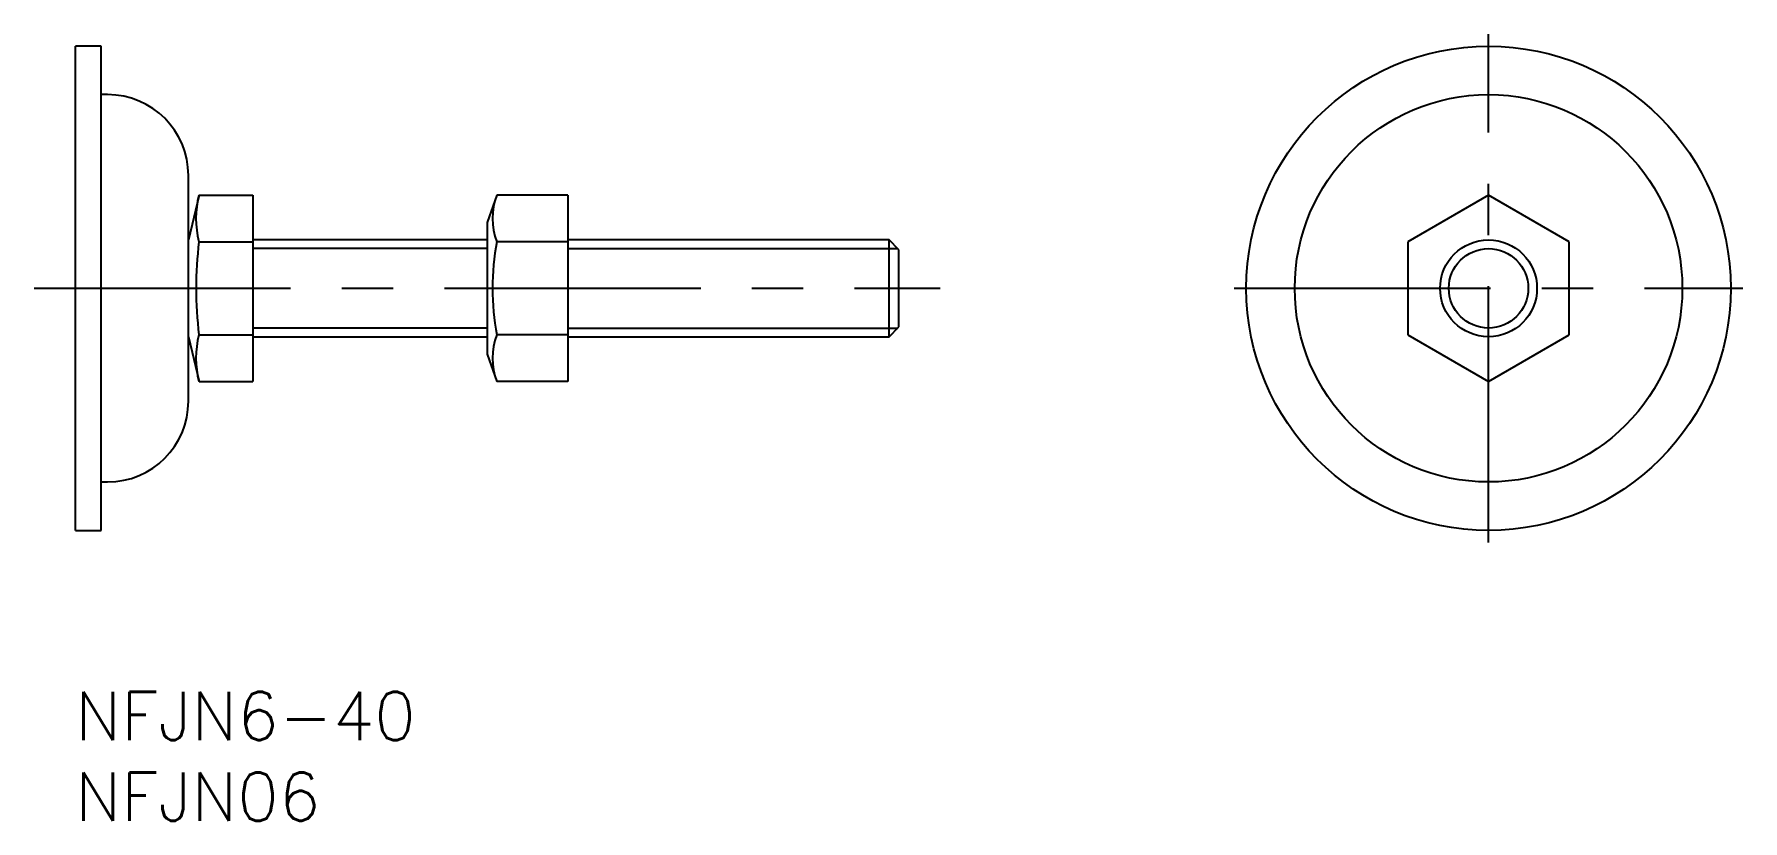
# Model space of a CAD drawing. Extents: x -3 to 103, y -8 to 41.
import ezdxf

# ---------------------------------------------------------------- set-up
doc = ezdxf.new("R2010")
doc.units = 0
doc.header["$LTSCALE"] = 0.5
doc.linetypes.add('CENTER', pattern=[50.8, 31.75, -6.35, 6.35, -6.35])
for name, color, linetype in [('MSM_CENTER', 1, 'CENTER'), ('MSM_CONTINUOUS', 7, 'CONTINUOUS'), ('MSM_NARROW', 5, 'CONTINUOUS'), ('MSM_PART_NUMBER', 7, 'CONTINUOUS')]:
    doc.layers.add(name, color=color, linetype=linetype)
doc.styles.get("Standard").update_dxf_attribs({"font": 'txt.shx', "height": 3, "bigfont": 'bigfont.shx'})

msp = doc.modelspace()

# ---------------------------------------------------------------- linework, layer by layer
at = {"layer": 'MSM_CENTER'}
for p, q in [((87.51, 9.25), (87.51, 40.75)), ((-2.55, 25), (53.55, 25)), ((71.76, 25), (103.26, 25))]:
    msp.add_line(p, q, dxfattribs=at)
at = {"layer": 'MSM_CONTINUOUS'}
for p, q in [((0, 10), (0, 40)), ((1.6, 40), (0, 40)), ((1.6, 10), (1.6, 40)), ((2, 37), (1.6, 37)), ((7, 18), (7, 32)), ((7.66, 30.77), (7, 28)), ((7.66, 30.77), (11, 30.77)), ((11, 30.77), (11, 19.23)), ((26.1, 30.77), (25.5, 29.08)), ((30.5, 30.77), (26.1, 30.77)), ((30.5, 30.77), (30.5, 19.23)), ((87.51, 30.77), (82.51, 27.89)), ((92.51, 27.89), (87.51, 30.77)), ((25.5, 29.08), (25.5, 20.92)), ((7.66, 27.89), (11, 27.89)), ((25.5, 28), (11, 28)), ((30.5, 27.89), (26.1, 27.89)), ((50.39, 28), (30.5, 28)), ((51, 27.39), (50.39, 28)), ((50.39, 22), (50.39, 28)), ((82.51, 27.89), (82.51, 22.11)), ((92.51, 22.11), (92.51, 27.89)), ((51, 22.61), (51, 27.39)), ((50.39, 22), (51, 22.61)), ((7, 22), (7.66, 19.23)), ((7.66, 22.11), (11, 22.11)), ((11, 22), (25.5, 22)), ((30.5, 22.11), (26.1, 22.11)), ((30.5, 22), (50.39, 22)), ((82.51, 22.11), (87.51, 19.23)), ((87.51, 19.23), (92.51, 22.11)), ((25.5, 20.92), (26.1, 19.23)), ((7.66, 19.23), (11, 19.23)), ((30.5, 19.23), (26.1, 19.23)), ((1.6, 13), (2, 13)), ((0, 10), (1.6, 10))]:
    msp.add_line(p, q, dxfattribs=at)
for radius in [15, 12, 3]:
    msp.add_circle((87.51, 25), radius, dxfattribs=at)
for centre, radius, start, end in [((2, 32), 5, 0, 90), ((13.36, 29.33), 5.89, 165.8068, 194.1932), ((29.83, 29.33), 4, 158.8568, 201.1432), ((31.37, 25), 23.89, 173.0587, 186.9413), ((41.33, 25), 15.5, 169.2653, 190.7347), ((13.36, 20.67), 5.89, 165.8067, 194.1933), ((29.83, 20.67), 4, 158.8568, 201.1432), ((2, 18), 5, 270, 0)]:
    msp.add_arc(centre, radius, start, end, dxfattribs=at)
at = {"layer": 'MSM_NARROW'}
for p, q in [((25.5, 27.46), (11, 27.46)), ((30.5, 27.46), (50.93, 27.46)), ((25.5, 22.54), (11, 22.54)), ((30.5, 22.54), (50.93, 22.54))]:
    msp.add_line(p, q, dxfattribs=at)
msp.add_circle((87.51, 25), 2.46, dxfattribs=at)

# ---------------------------------------------------------------- texts
at = {"layer": 'MSM_PART_NUMBER'}
for s, p in [('NFJN6-40', (0, -3)), ('NFJN06', (0, -8))]:
    msp.add_text(s, height=3, dxfattribs=at).set_placement(p)

doc.saveas('drawing.dxf')
